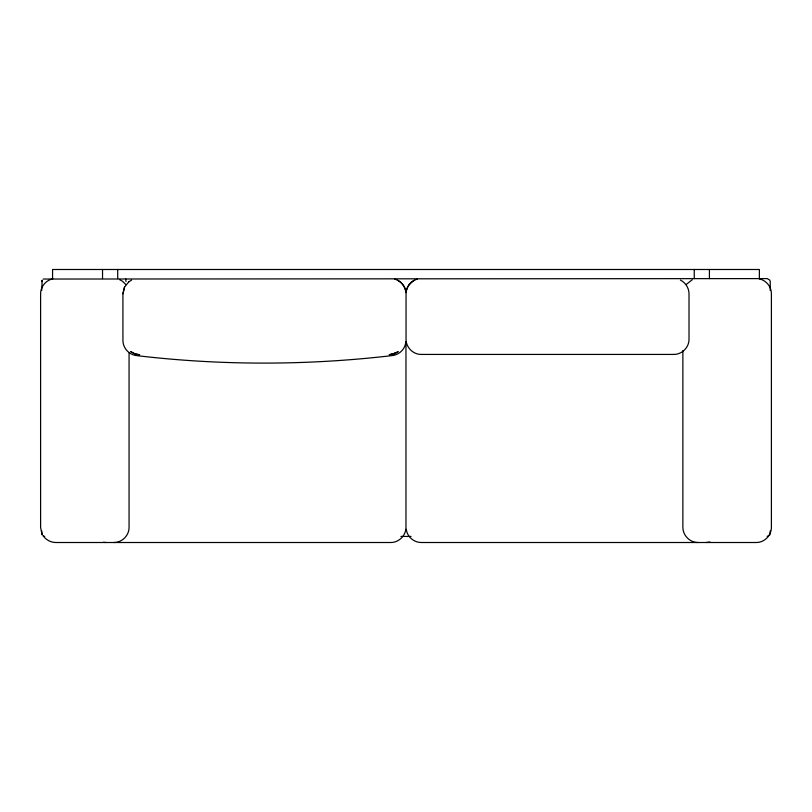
<?xml version="1.0" encoding="UTF-8"?>
<svg xmlns="http://www.w3.org/2000/svg" width="812" height="812" viewBox="0 0 812 812"><rect width="100%" height="100%" fill="white"/><g stroke="black" fill="none" stroke-linecap="round" stroke-linejoin="round"><path stroke-width="1.22" d="M405.807 341.608C405.503 348.876 399.23 354.935 392.094 355.605C307.251 365.512 221.625 365.674 136.781 355.626C129.169 354.935 122.957 348.165 122.927 340.522L122.927 293.761L124.5 287.184L128.722 281.906M122.927 293.761L124.51 287.184M41.716 281.622L42.163 280.14L41.716 290.483M406.599 289.833C408.06 284.707 412.161 280.576 417.287 279.105M414.638 280.099C409.502 282.606 406.071 288.037 406.051 293.761L406.051 339.264C405.959 347.374 413.105 354.519 421.215 354.428L673.645 354.428M686.099 284.565L692.26 279.744M409.36 284.301L411.765 281.906M43.259 279.044L767.198 278.597L769.817 280.11L770.233 281.622L770.233 290.483M128.712 281.906L131.595 280.099M52.76 278.881C45.858 280.221 40.549 286.727 40.6 293.761L40.6 527.343L41.747 533.149M767.198 536.438L769.817 534.925L770.233 530.875M706.075 542.507L710.003 541.99M673.645 354.428C681.806 354.611 689.134 347.475 689.012 339.264L689.012 293.761C688.972 288.037 685.561 282.617 680.426 280.099M113.903 542.507C122.013 542.629 129.189 535.453 129.067 527.343L129.067 353.098M400.905 536.438L411.034 536.438M103.368 542.294L105.956 542.507M698.036 542.507C689.906 542.629 682.872 535.423 682.872 527.343L682.872 350.581M44.751 536.438L43.259 535.991M759.19 278.881C766.112 280.211 771.451 286.717 771.4 293.761L771.4 527.343C771.522 535.453 764.346 542.629 756.236 542.507L421.205 542.507C413.907 542.497 406.985 536.661 406.335 529.302M394.733 279.105C399.869 280.576 403.99 284.697 405.452 289.833M119.709 279.744L122.328 281.145L125.89 284.565M397.383 280.099C402.102 282.464 405.594 287.306 405.848 292.635M43.148 535.768C45.939 539.889 50.73 542.467 55.713 542.507L390.805 542.507C398.925 542.558 406.02 535.463 405.97 527.343L405.97 341.74M125.687 278.81L126.002 281.49M41.716 533.403L42.163 534.895L41.716 530.875M759.372 278.597L759.372 269.493L52.567 269.493L52.567 278.597M709.414 269.493L709.414 278.597M694.24 269.493L694.24 278.597M117.699 269.493L117.699 278.597M102.535 269.493L102.535 278.597M398.002 351.728L393.881 353.92L398.002 351.728M395.525 353.078L389.303 354.753L395.525 353.078M139.583 354.763L135.005 353.93L130.894 351.738L135.005 353.93L139.583 354.763"/></g></svg>
